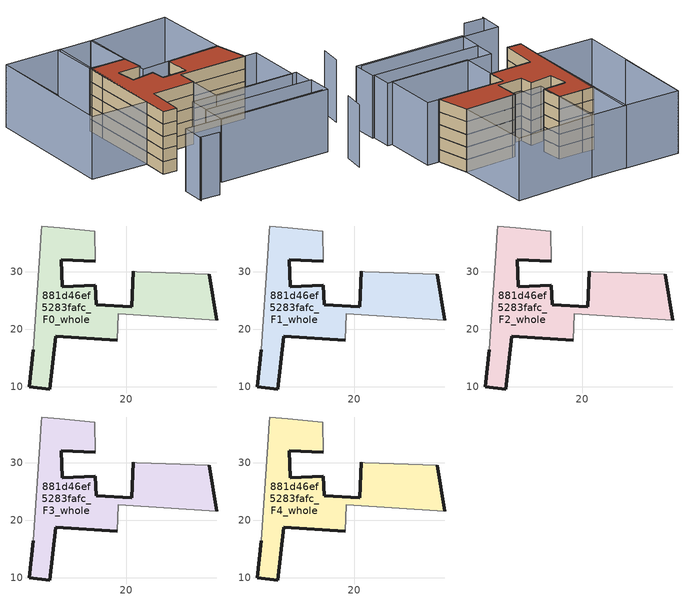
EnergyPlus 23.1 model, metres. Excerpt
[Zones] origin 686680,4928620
881d46ef5283fafc_F0_whole
 floor ground (EU_floor_Construction): 35.72,21.51 34.49,29.54 21.81,30.01 21.22,30.03 20.93,23.86 14.77,24.21 14.61,27.6 8.9,27.33 8.68,32.1 14.6,31.77 14.52,37.07 8.45,37.65 5.27,37.95 5.21,37.07 4.92,32.98 3.85,16.4 3.16,9.94 6.72,9.57 7.69,18.72 18.47,18.03 18.61,22.7 z0
 wall outside (EU_wall_Construction): 14.6,31.77 8.68,32.1 8.9,27.33 14.61,27.6 14.77,24.21 20.93,23.86 21.22,30.03 / 34.49,29.54 35.72,21.51 / 18.47,18.03 7.69,18.72 6.72,9.57 3.16,9.94 3.85,16.4 z0:3
 wall adiabatic (EU_wall_Construction): 21.22,30.03 21.81,30.01 34.49,29.54 / 35.72,21.51 18.61,22.7 18.47,18.03 / 3.85,16.4 4.92,32.98 5.21,37.07 5.27,37.95 8.45,37.65 14.52,37.07 14.6,31.77 z0:3
881d46ef5283fafc_F1_whole
 floor to 881d46ef5283fafc_F0_whole (EU_floor_Construction): 35.72,21.51 34.49,29.54 21.81,30.01 21.22,30.03 20.93,23.86 14.77,24.21 14.61,27.6 8.9,27.33 8.68,32.1 14.6,31.77 14.52,37.07 8.45,37.65 5.27,37.95 5.21,37.07 4.92,32.98 3.85,16.4 3.16,9.94 6.72,9.57 7.69,18.72 18.47,18.03 18.61,22.7 z3
 wall outside (EU_wall_Construction): 14.6,31.77 8.68,32.1 8.9,27.33 14.61,27.6 14.77,24.21 20.93,23.86 21.22,30.03 / 34.49,29.54 35.72,21.51 / 18.47,18.03 7.69,18.72 6.72,9.57 3.16,9.94 3.85,16.4 z3:6
 wall adiabatic (EU_wall_Construction): 21.22,30.03 21.81,30.01 34.49,29.54 / 35.72,21.51 18.61,22.7 18.47,18.03 / 3.85,16.4 4.92,32.98 5.21,37.07 5.27,37.95 8.45,37.65 14.52,37.07 14.6,31.77 z3:6
881d46ef5283fafc_F2_whole
 floor to 881d46ef5283fafc_F1_whole (EU_floor_Construction): 35.72,21.51 34.49,29.54 21.81,30.01 21.22,30.03 20.93,23.86 14.77,24.21 14.61,27.6 8.9,27.33 8.68,32.1 14.6,31.77 14.52,37.07 8.45,37.65 5.27,37.95 5.21,37.07 4.92,32.98 3.85,16.4 3.16,9.94 6.72,9.57 7.69,18.72 18.47,18.03 18.61,22.7 z6
 wall outside (EU_wall_Construction): 14.6,31.77 8.68,32.1 8.9,27.33 14.61,27.6 14.77,24.21 20.93,23.86 21.22,30.03 / 34.49,29.54 35.72,21.51 / 18.47,18.03 7.69,18.72 6.72,9.57 3.16,9.94 3.85,16.4 z6:9
 wall adiabatic (EU_wall_Construction): 21.22,30.03 21.81,30.01 34.49,29.54 / 35.72,21.51 18.61,22.7 18.47,18.03 / 3.85,16.4 4.92,32.98 5.21,37.07 5.27,37.95 8.45,37.65 14.52,37.07 14.6,31.77 z6:9
881d46ef5283fafc_F3_whole
 floor to 881d46ef5283fafc_F2_whole (EU_floor_Construction): 35.72,21.51 34.49,29.54 21.81,30.01 21.22,30.03 20.93,23.86 14.77,24.21 14.61,27.6 8.9,27.33 8.68,32.1 14.6,31.77 14.52,37.07 8.45,37.65 5.27,37.95 5.21,37.07 4.92,32.98 3.85,16.4 3.16,9.94 6.72,9.57 7.69,18.72 18.47,18.03 18.61,22.7 z9
 wall outside (EU_wall_Construction): 14.6,31.77 8.68,32.1 8.9,27.33 14.61,27.6 14.77,24.21 20.93,23.86 21.22,30.03 / 34.49,29.54 35.72,21.51 / 18.47,18.03 7.69,18.72 6.72,9.57 3.16,9.94 3.85,16.4 z9:12
 wall adiabatic (EU_wall_Construction): 21.22,30.03 21.81,30.01 34.49,29.54 / 35.72,21.51 18.61,22.7 18.47,18.03 / 3.85,16.4 4.92,32.98 5.21,37.07 5.27,37.95 8.45,37.65 14.52,37.07 14.6,31.77 z9:12
881d46ef5283fafc_F4_whole
 floor to 881d46ef5283fafc_F3_whole (EU_floor_Construction): 35.72,21.51 34.49,29.54 21.81,30.01 21.22,30.03 20.93,23.86 14.77,24.21 14.61,27.6 8.9,27.33 8.68,32.1 14.6,31.77 14.52,37.07 8.45,37.65 5.27,37.95 5.21,37.07 4.92,32.98 3.85,16.4 3.16,9.94 6.72,9.57 7.69,18.72 18.47,18.03 18.61,22.7 z12
 wall outside (EU_wall_Construction): 14.6,31.77 8.68,32.1 8.9,27.33 14.61,27.6 14.77,24.21 20.93,23.86 21.22,30.03 / 34.49,29.54 35.72,21.51 / 18.47,18.03 7.69,18.72 6.72,9.57 3.16,9.94 3.85,16.4 z12:15
 wall adiabatic (EU_wall_Construction): 21.22,30.03 21.81,30.01 34.49,29.54 / 35.72,21.51 18.61,22.7 18.47,18.03 / 3.85,16.4 4.92,32.98 5.21,37.07 5.27,37.95 8.45,37.65 14.52,37.07 14.6,31.77 z12:15
 roof outside (EU_roof_Construction): 34.49,29.54 35.72,21.51 18.61,22.7 18.47,18.03 7.69,18.72 6.72,9.57 3.16,9.94 3.85,16.4 4.92,32.98 5.21,37.07 5.27,37.95 8.45,37.65 14.52,37.07 14.6,31.77 8.68,32.1 8.9,27.33 14.61,27.6 14.77,24.21 20.93,23.86 21.22,30.03 21.81,30.01 z15
shading: -7.49,51.09 -9.13,31.2 / 0.87,-5.73 5.87,-6.22 / 0.81,-6.11 1.3,-0.1 / 1.3,-0.1 37.47,-3.06 / 49.93,7.49 50.96,12.67 / -7.61,51.04 6.73,49.8 / 6.73,49.8 3.85,16.4 / 3.85,16.4 -10.49,17.64 / -10.49,17.64 -7.61,51.04 / 34.49,29.54 14.19,30.3 / 14.19,30.3 14.89,49.3 / 14.89,49.3 35.2,48.54 / 35.2,48.54 34.49,29.54 / 15.31,49.28 14.52,37.07 / 14.52,37.07 5.25,37.67 / 5.25,37.67 6.04,49.88 / 6.04,49.88 15.31,49.28 / 11.02,4.9 39.07,2.71 / 39.07,2.71 38.59,-3.5 / 38.59,-3.5 10.53,-1.31 / 10.53,-1.31 11.02,4.9 / 38.58,2.74 11.16,4.88 / 11.16,4.88 11.55,9.92 / 11.55,9.92 38.97,7.78 / 38.97,7.78 38.58,2.74 / 18.61,22.7 38.75,21.3 / 38.75,21.3 37.81,7.78 / 37.81,7.78 17.67,9.18 / 17.67,9.18 18.61,22.7 z0:15
[Building]
EU S2 Campaign: North Axis=0; Terrain=City; Solar Distribution=FullExterior
[Site:Location]
Bologna: Latitude=44.5; Longitude=11.25; Time Zone=1; Elevation=37
[SizingPeriod:WeatherFileDays]
AnnualSizingPeriod: Begin Month=1; Begin Day of Month=1; End Month=12; End Day of Month=31; Day of Week for Start Day=Monday; Use Weather File Daylight Saving Period=No; Use Weather File Rain and Snow Indicators=No
[MATERIAL]
EU_InternalMass_Material: Roughness=MediumRough; Thickness=0.1; Conductivity=1; Density=1800; Specific Heat=900; Thermal Absorptance=0.9; Solar Absorptance=0.7; Visible Absorptance=0.7
[MATERIAL:NOMASS] Roughness=MediumRough; Thermal Absorptance=0.9; Solar Absorptance=0.7; Visible Absorptance=0.7
Name | Thermal Resistance
EU_wall_NoMass | 0.905828
EU_roof_NoMass | 0.37593
EU_floor_NoMass | 0.67114
[CONSTRUCTION]
EU_wall_Construction: EU_wall_NoMass
EU_roof_Construction: EU_roof_NoMass
EU_floor_Construction: EU_floor_NoMass
EU_InternalMass_Construction: EU_InternalMass_Material
[ZONE] Type=1; Multiplier=1; Ceiling Height=autocalculate; Floor Area=autocalculate; Part of Total Floor Area=Yes
Name | Volume
881d46ef5283fafc_F0_whole | 993.023
881d46ef5283fafc_F1_whole; 881d46ef5283fafc_F2_whole; 881d46ef5283fafc_F3_whole; 881d46ef5283fafc_F4_whole | 993.025
[INTERNALMASS] Construction=EU_InternalMass_Construction; Surface Area=331.008
Name | Zone or ZoneList
881d46ef5283fafc_F0_whole_EU_InternalMass | 881d46ef5283fafc_F0_whole
881d46ef5283fafc_F1_whole_EU_InternalMass | 881d46ef5283fafc_F1_whole
881d46ef5283fafc_F2_whole_EU_InternalMass | 881d46ef5283fafc_F2_whole
881d46ef5283fafc_F3_whole_EU_InternalMass | 881d46ef5283fafc_F3_whole
881d46ef5283fafc_F4_whole_EU_InternalMass | 881d46ef5283fafc_F4_whole
[OTHEREQUIPMENT] Fuel Type=Electricity; Design Level Calculation Method=Watts/Area; Power per Zone Floor Area=1; Fraction Latent=0; Fraction Radiant=0; Fraction Lost=0; Carbon Dioxide Generation Rate=0; EndUse Subcategory=EU_Step8_InternalGains
Name | Zone or ZoneList or Space or SpaceList | Schedule
EU_Step8_InternalGain_881d46ef5283fafc_F0_whole_f000 | 881d46ef5283fafc_F0_whole | EU_Step8_GainSchedule_881d46ef5283fafc_F0_whole_f000
EU_Step8_InternalGain_881d46ef5283fafc_F1_whole_f000 | 881d46ef5283fafc_F1_whole | EU_Step8_GainSchedule_881d46ef5283fafc_F1_whole_f000
EU_Step8_InternalGain_881d46ef5283fafc_F2_whole_f000 | 881d46ef5283fafc_F2_whole | EU_Step8_GainSchedule_881d46ef5283fafc_F2_whole_f000
EU_Step8_InternalGain_881d46ef5283fafc_F3_whole_f000 | 881d46ef5283fafc_F3_whole | EU_Step8_GainSchedule_881d46ef5283fafc_F3_whole_f000
EU_Step8_InternalGain_881d46ef5283fafc_F4_whole_f000 | 881d46ef5283fafc_F4_whole | EU_Step8_GainSchedule_881d46ef5283fafc_F4_whole_f000
[ZONEVENTILATION:DESIGNFLOWRATE] Schedule=EU_AlwaysOn; Design Flow Rate Calculation Method=AirChanges/Hour; Air Changes per Hour=0.73129; Ventilation Type=Natural; Fan Pressure Rise=0; Fan Total Efficiency=1; Constant Term Coefficient=1; Temperature Term Coefficient=0; Velocity Term Coefficient=0; Velocity Squared Term Coefficient=0; Minimum Indoor Temperature=-100; Maximum Indoor Temperature=100; Delta Temperature=-100; Minimum Outdoor Temperature=-100; Maximum Outdoor Temperature=100; Maximum Wind Speed=40
Name | Zone or ZoneList or Space or SpaceList
EU_ConstantAir_881d46ef5283fafc_F0_whole | 881d46ef5283fafc_F0_whole
EU_ConstantAir_881d46ef5283fafc_F1_whole | 881d46ef5283fafc_F1_whole
EU_ConstantAir_881d46ef5283fafc_F2_whole | 881d46ef5283fafc_F2_whole
EU_ConstantAir_881d46ef5283fafc_F3_whole | 881d46ef5283fafc_F3_whole
EU_ConstantAir_881d46ef5283fafc_F4_whole | 881d46ef5283fafc_F4_whole
[HVACTEMPLATE:THERMOSTAT] Constant Heating Setpoint=20; Constant Cooling Setpoint=50
EU_HeatOnly_881d46ef5283fafc_F0_whole; EU_HeatOnly_881d46ef5283fafc_F1_whole; EU_HeatOnly_881d46ef5283fafc_F2_whole; EU_HeatOnly_881d46ef5283fafc_F3_whole; EU_HeatOnly_881d46ef5283fafc_F4_whole
[HVACTEMPLATE:ZONE:IDEALLOADSAIRSYSTEM] System Availability Schedule=EU_AlwaysOn; Maximum Heating Supply Air Temperature=50; Minimum Cooling Supply Air Temperature=13; Maximum Heating Supply Air Humidity Ratio=0.0156; Minimum Cooling Supply Air Humidity Ratio=0.0077; Heating Limit=NoLimit; Cooling Limit=NoLimit; Heating Availability Schedule=EU_AlwaysOn; Cooling Availability Schedule=EU_CoolingOff; Dehumidification Control Type=ConstantSensibleHeatRatio; Cooling Sensible Heat Ratio=0.7; Dehumidification Setpoint=60; Humidification Control Type=None; Humidification Setpoint=30; Outdoor Air Method=None; Outdoor Air Flow Rate per Person=0.00944; Outdoor Air Flow Rate per Zone Floor Area=0; Outdoor Air Flow Rate per Zone=0; Demand Controlled Ventilation Type=None; Outdoor Air Economizer Type=NoEconomizer; Heat Recovery Type=None; Sensible Heat Recovery Effectiveness=0.7; Latent Heat Recovery Effectiveness=0.65
Name | Template Thermostat
881d46ef5283fafc_F0_whole | EU_HeatOnly_881d46ef5283fafc_F0_whole
881d46ef5283fafc_F1_whole | EU_HeatOnly_881d46ef5283fafc_F1_whole
881d46ef5283fafc_F2_whole | EU_HeatOnly_881d46ef5283fafc_F2_whole
881d46ef5283fafc_F3_whole | EU_HeatOnly_881d46ef5283fafc_F3_whole
881d46ef5283fafc_F4_whole | EU_HeatOnly_881d46ef5283fafc_F4_whole
[SIZING:ZONE] Zone Cooling Design Supply Air Temperature Input Method=SupplyAirTemperature; Zone Cooling Design Supply Air Temperature=13; Zone Heating Design Supply Air Temperature Input Method=SupplyAirTemperature; Zone Heating Design Supply Air Temperature=50; Zone Cooling Design Supply Air Humidity Ratio=0.008; Zone Heating Design Supply Air Humidity Ratio=0.008; Cooling Design Air Flow Method=DesignDay; Cooling Design Air Flow Rate=0; Cooling Minimum Air Flow per Zone Floor Area=0.000762; Cooling Minimum Air Flow=0; Cooling Minimum Air Flow Fraction=0.2; Heating Design Air Flow Method=DesignDay; Heating Design Air Flow Rate=0; Heating Maximum Air Flow per Zone Floor Area=0.002032; Heating Maximum Air Flow=0.141576; Heating Maximum Air Flow Fraction=0.3; Account for Dedicated Outdoor Air System=No; Dedicated Outdoor Air System Control Strategy=NeutralSupplyAir; Dedicated Outdoor Air Low Setpoint Temperature for Design=autosize; Dedicated Outdoor Air High Setpoint Temperature for Design=autosize; Zone Load Sizing Method=Sensible Load Only No Latent Load; Zone Latent Cooling Design Supply Air Humidity Ratio Input Method=HumidityRatioDifference; Zone Cooling Design Supply Air Humidity Ratio Difference=0.005; Zone Latent Heating Design Supply Air Humidity Ratio Input Method=HumidityRatioDifference; Zone Humidification Design Supply Air Humidity Ratio Difference=0.005
881d46ef5283fafc_F0_whole; 881d46ef5283fafc_F1_whole; 881d46ef5283fafc_F2_whole; 881d46ef5283fafc_F3_whole; 881d46ef5283fafc_F4_whole
[SCHEDULE:CONSTANT]
Name | Hourly Value
EU_AlwaysOn | 1
EU_CoolingOff | 0
[SCHEDULE:FILE] Column Number=1; Rows to Skip at Top=0; Number of Hours of Data=8760; Column Separator=Comma; Interpolate to Timestep=No; Minutes per Item=60; Adjust Schedule for Daylight Savings=Yes
Name | File
EU_Step8_GainSchedule_881d46ef5283fafc_F0_whole_f000 | ../../schedules/881d46ef5283fafc/881d46ef5283fafc_F0_whole_f000_gain.csv
EU_Step8_GainSchedule_881d46ef5283fafc_F1_whole_f000 | ../../schedules/881d46ef5283fafc/881d46ef5283fafc_F1_whole_f000_gain.csv
EU_Step8_GainSchedule_881d46ef5283fafc_F2_whole_f000 | ../../schedules/881d46ef5283fafc/881d46ef5283fafc_F2_whole_f000_gain.csv
EU_Step8_GainSchedule_881d46ef5283fafc_F3_whole_f000 | ../../schedules/881d46ef5283fafc/881d46ef5283fafc_F3_whole_f000_gain.csv
EU_Step8_GainSchedule_881d46ef5283fafc_F4_whole_f000 | ../../schedules/881d46ef5283fafc/881d46ef5283fafc_F4_whole_f000_gain.csv
